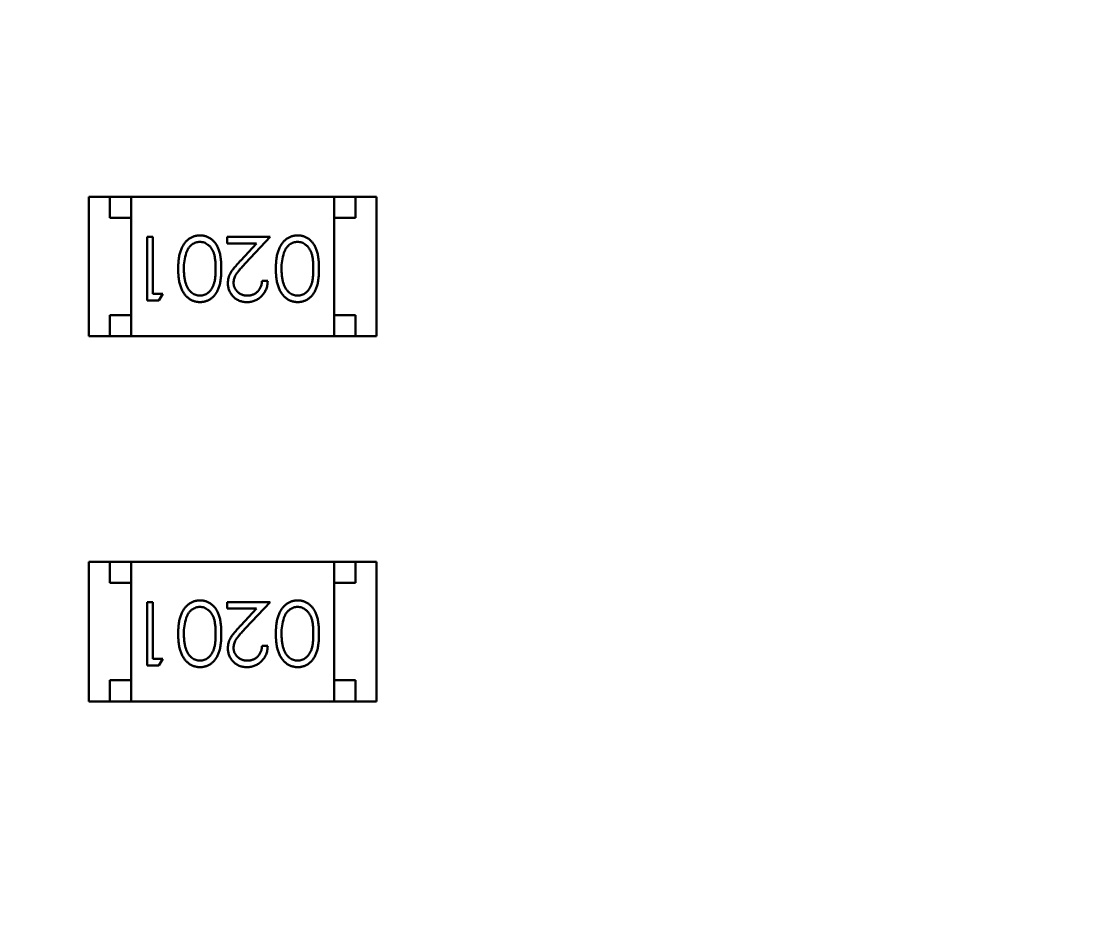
# Model space of a CAD drawing. Header units: millimetres. Extents: x 71 to 428, y 120 to 295.
# Drawn here: x 360.85 to 363.333, y 210.201 to 212.299 of the extents above; entities that cross this region are included whole.
import ezdxf

# ---------------------------------------------------------------- set-up
doc = ezdxf.new("R2010")
doc.units = ezdxf.units.MM
doc.header["$LTSCALE"] = 0.75
doc.layers.add('Visible', color=7, linetype='Continuous', lineweight=50)

msp = doc.modelspace()

# ---------------------------------------------------------------- linework, layer by layer
at = {"layer": 'Visible'}
for p, q in [((361.0105, 211.8842), (361.0105, 211.5542)), ((361.0105, 211.8842), (361.0605, 211.8842)), ((361.1105, 211.8842), (361.0605, 211.8842)), ((361.0605, 211.8842), (361.0605, 211.8342)), ((361.1105, 211.5542), (361.1105, 211.8842)), ((361.1105, 211.8842), (361.5905, 211.8842)), ((361.6405, 211.8842), (361.5905, 211.8842)), ((361.5905, 211.5542), (361.5905, 211.8842)), ((361.6405, 211.8342), (361.6405, 211.8842)), ((361.6905, 211.8842), (361.6405, 211.8842)), ((361.6905, 211.8842), (361.6905, 211.5542)), ((361.0605, 211.8342), (361.1105, 211.8342)), ((361.1105, 211.8342), (361.1105, 211.6042)), ((361.5905, 211.8342), (361.6405, 211.8342)), ((361.5905, 211.8342), (361.5905, 211.6042)), ((361.1487, 211.7889), (361.1621, 211.7889)), ((361.1487, 211.6389), (361.1487, 211.7889)), ((361.1621, 211.7889), (361.1621, 211.6543)), ((361.3371, 211.7889), (361.4391, 211.7889)), ((361.3371, 211.7735), (361.3371, 211.7889)), ((361.4391, 211.7889), (361.3809, 211.7268)), ((361.4069, 211.7735), (361.3371, 211.7735)), ((361.3694, 211.7334), (361.4069, 211.7735)), ((361.4198, 211.685), (361.4333, 211.685)), ((361.1764, 211.6389), (361.1487, 211.6389)), ((361.1621, 211.6543), (361.1852, 211.6543)), ((361.1852, 211.6543), (361.1764, 211.6389)), ((361.0605, 211.6042), (361.0605, 211.5542)), ((361.1105, 211.6042), (361.0605, 211.6042)), ((361.6405, 211.6042), (361.5905, 211.6042)), ((361.6405, 211.5542), (361.6405, 211.6042)), ((361.0105, 211.5542), (361.0605, 211.5542)), ((361.0605, 211.5542), (361.1105, 211.5542)), ((361.1105, 211.5542), (361.5905, 211.5542)), ((361.5905, 211.5542), (361.6405, 211.5542)), ((361.6905, 211.5542), (361.6405, 211.5542)), ((361.0105, 211.0215), (361.0105, 210.6915)), ((361.0105, 211.0215), (361.0605, 211.0215)), ((361.1105, 211.0215), (361.0605, 211.0215)), ((361.0605, 211.0215), (361.0605, 210.9715)), ((361.1105, 210.6915), (361.1105, 211.0215)), ((361.1105, 211.0215), (361.5905, 211.0215)), ((361.6405, 211.0215), (361.5905, 211.0215)), ((361.5905, 210.6915), (361.5905, 211.0215)), ((361.6405, 210.9715), (361.6405, 211.0215)), ((361.6905, 211.0215), (361.6405, 211.0215)), ((361.6905, 211.0215), (361.6905, 210.6915)), ((361.0605, 210.9715), (361.1105, 210.9715)), ((361.1105, 210.9715), (361.1105, 210.7415)), ((361.5905, 210.9715), (361.6405, 210.9715)), ((361.5905, 210.9715), (361.5905, 210.7415)), ((361.1487, 210.9262), (361.1621, 210.9262)), ((361.1487, 210.7762), (361.1487, 210.9262)), ((361.1621, 210.9262), (361.1621, 210.7916)), ((361.3371, 210.9262), (361.4391, 210.9262)), ((361.3371, 210.9108), (361.3371, 210.9262)), ((361.4391, 210.9262), (361.3809, 210.8641)), ((361.4069, 210.9108), (361.3371, 210.9108)), ((361.3694, 210.8708), (361.4069, 210.9108)), ((361.4198, 210.8224), (361.4333, 210.8224)), ((361.1621, 210.7916), (361.1852, 210.7916)), ((361.1852, 210.7916), (361.1764, 210.7762)), ((361.1764, 210.7762), (361.1487, 210.7762)), ((361.0605, 210.7415), (361.0605, 210.6915)), ((361.1105, 210.7415), (361.0605, 210.7415)), ((361.6405, 210.7415), (361.5905, 210.7415)), ((361.6405, 210.6915), (361.6405, 210.7415)), ((361.0105, 210.6915), (361.0605, 210.6915)), ((361.0605, 210.6915), (361.1105, 210.6915)), ((361.1105, 210.6915), (361.5905, 210.6915)), ((361.5905, 210.6915), (361.6405, 210.6915)), ((361.6905, 210.6915), (361.6405, 210.6915))]:
    msp.add_line(p, q, dxfattribs=at)
at = {"layer": 'Visible', "extrusion": (0, 0, -1)}
msp.add_circle((-354.8964, 204.496), 47.93, dxfattribs=at)
at = {"layer": 'Visible'}
for centre in [(361.3465, 211.7165), (361.5773, 211.7165), (361.3465, 210.8539), (361.5773, 210.8539)]:
    msp.add_arc(centre, 0.1113, 161.6443, 181.3671, dxfattribs=at)
for points, knots in [([(361.2217, 211.7139), (361.2218, 211.7162), (361.2218, 211.7207), (361.2221, 211.7272), (361.2227, 211.7334), (361.2234, 211.7392), (361.2243, 211.7447), (361.2255, 211.7498), (361.2268, 211.7545), (361.2284, 211.7589), (361.2302, 211.763), (361.2321, 211.7668), (361.2342, 211.7703), (361.2365, 211.7736), (361.2389, 211.7767), (361.2415, 211.7795), (361.2442, 211.782), (361.2471, 211.7842), (361.2501, 211.7862), (361.2532, 211.788), (361.2564, 211.7894), (361.2597, 211.7906), (361.263, 211.7916), (361.2664, 211.7922), (361.27, 211.7927), (361.2723, 211.7927), (361.2735, 211.7927)], [0, 0, 0, 0, 0.065063, 0.126773, 0.185516, 0.240765, 0.29298, 0.34225, 0.388919, 0.432776, 0.474628, 0.514775, 0.553606, 0.591426, 0.628028, 0.663804, 0.698984, 0.733591, 0.767628, 0.801208, 0.834264, 0.866981, 0.89972, 0.932702, 0.966176, 1, 1, 1, 1]), ([(361.2735, 211.7927), (361.2747, 211.7927), (361.277, 211.7927), (361.2805, 211.7923), (361.2838, 211.7916), (361.2871, 211.7907), (361.2903, 211.7896), (361.2934, 211.7881), (361.2964, 211.7864), (361.2993, 211.7845), (361.3021, 211.7823), (361.3048, 211.7799), (361.3073, 211.7771), (361.3096, 211.7741), (361.3117, 211.7709), (361.3138, 211.7675), (361.3156, 211.7638), (361.3173, 211.7598), (361.3188, 211.7554), (361.3202, 211.7507), (361.3212, 211.7456), (361.3221, 211.74), (361.3228, 211.7341), (361.3233, 211.7277), (361.3236, 211.721), (361.3237, 211.7163), (361.3237, 211.7139)], [0, 0, 0, 0, 0.033787, 0.066622, 0.099285, 0.131361, 0.163585, 0.196104, 0.228902, 0.262158, 0.295991, 0.330218, 0.36506, 0.400951, 0.43762, 0.475708, 0.515381, 0.556414, 0.599765, 0.646424, 0.696431, 0.749782, 0.806573, 0.867436, 0.931887, 1, 1, 1, 1]), ([(361.4525, 211.7139), (361.4525, 211.7162), (361.4526, 211.7207), (361.4529, 211.7272), (361.4534, 211.7334), (361.4541, 211.7392), (361.4551, 211.7447), (361.4563, 211.7498), (361.4576, 211.7545), (361.4592, 211.7589), (361.461, 211.763), (361.4629, 211.7668), (361.465, 211.7703), (361.4672, 211.7736), (361.4696, 211.7767), (361.4722, 211.7795), (361.475, 211.782), (361.4779, 211.7842), (361.4809, 211.7862), (361.484, 211.788), (361.4872, 211.7894), (361.4904, 211.7906), (361.4938, 211.7916), (361.4972, 211.7922), (361.5007, 211.7927), (361.5031, 211.7927), (361.5043, 211.7927)], [0, 0, 0, 0, 0.065063, 0.126773, 0.185516, 0.240765, 0.29298, 0.34225, 0.388919, 0.432776, 0.474628, 0.514775, 0.553606, 0.591426, 0.628028, 0.663804, 0.698984, 0.733591, 0.767628, 0.801208, 0.834264, 0.866981, 0.89972, 0.932702, 0.966176, 1, 1, 1, 1]), ([(361.5043, 211.7927), (361.5055, 211.7927), (361.5078, 211.7927), (361.5113, 211.7923), (361.5146, 211.7916), (361.5179, 211.7907), (361.5211, 211.7896), (361.5242, 211.7881), (361.5272, 211.7864), (361.5301, 211.7845), (361.5329, 211.7823), (361.5356, 211.7799), (361.538, 211.7771), (361.5403, 211.7741), (361.5425, 211.7709), (361.5445, 211.7675), (361.5464, 211.7638), (361.5481, 211.7598), (361.5496, 211.7554), (361.5509, 211.7507), (361.552, 211.7456), (361.5529, 211.74), (361.5536, 211.7341), (361.5541, 211.7277), (361.5544, 211.721), (361.5544, 211.7163), (361.5544, 211.7139)], [0, 0, 0, 0, 0.033787, 0.066622, 0.099285, 0.131361, 0.163585, 0.196104, 0.228902, 0.262158, 0.295991, 0.330218, 0.36506, 0.400951, 0.43762, 0.475708, 0.515381, 0.556414, 0.599765, 0.646424, 0.696431, 0.749782, 0.806573, 0.867436, 0.931887, 1, 1, 1, 1]), ([(361.2731, 211.7773), (361.2714, 211.7773), (361.2681, 211.7771), (361.2632, 211.7758), (361.2585, 211.7738), (361.2548, 211.7715), (361.252, 211.7692), (361.25, 211.7673), (361.2482, 211.7652), (361.2464, 211.7629), (361.2448, 211.7603), (361.2434, 211.7576), (361.242, 211.7547), (361.2413, 211.7526), (361.2409, 211.7516)], [0, 0, 0, 0, 0.112813, 0.225394, 0.339595, 0.459675, 0.521735, 0.583926, 0.648174, 0.713881, 0.781004, 0.851451, 0.924051, 1, 1, 1, 1]), ([(361.3102, 211.7139), (361.3102, 211.7159), (361.3102, 211.7198), (361.3099, 211.7254), (361.3096, 211.7307), (361.3091, 211.7356), (361.3084, 211.7401), (361.3077, 211.7442), (361.3068, 211.748), (361.3057, 211.7514), (361.3044, 211.7545), (361.3031, 211.7574), (361.3016, 211.7601), (361.3, 211.7626), (361.2982, 211.765), (361.2963, 211.7671), (361.2943, 211.769), (361.2914, 211.7713), (361.2876, 211.7737), (361.2829, 211.7758), (361.278, 211.7771), (361.2747, 211.7773), (361.2731, 211.7773)], [0, 0, 0, 0, 0.072951, 0.141584, 0.205926, 0.265301, 0.320597, 0.371817, 0.41879, 0.461699, 0.502134, 0.540804, 0.578181, 0.614297, 0.649678, 0.684299, 0.718359, 0.752081, 0.817652, 0.879722, 0.939966, 1, 1, 1, 1]), ([(361.5038, 211.7773), (361.5022, 211.7773), (361.4989, 211.7771), (361.494, 211.7758), (361.4893, 211.7738), (361.4856, 211.7715), (361.4828, 211.7692), (361.4808, 211.7673), (361.479, 211.7652), (361.4772, 211.7629), (361.4756, 211.7603), (361.4741, 211.7576), (361.4728, 211.7547), (361.472, 211.7526), (361.4717, 211.7516)], [0, 0, 0, 0, 0.112813, 0.225394, 0.339595, 0.459675, 0.521735, 0.583926, 0.648174, 0.713881, 0.781004, 0.851451, 0.924051, 1, 1, 1, 1]), ([(361.541, 211.7139), (361.541, 211.7159), (361.541, 211.7198), (361.5407, 211.7254), (361.5404, 211.7307), (361.5399, 211.7356), (361.5392, 211.7401), (361.5385, 211.7442), (361.5375, 211.748), (361.5364, 211.7514), (361.5352, 211.7545), (361.5338, 211.7574), (361.5324, 211.7601), (361.5307, 211.7626), (361.529, 211.765), (361.5271, 211.7671), (361.525, 211.769), (361.5222, 211.7713), (361.5184, 211.7737), (361.5137, 211.7758), (361.5088, 211.7771), (361.5055, 211.7773), (361.5038, 211.7773)], [0, 0, 0, 0, 0.072951, 0.141584, 0.205926, 0.265301, 0.320597, 0.371817, 0.41879, 0.461699, 0.502134, 0.540804, 0.578181, 0.614297, 0.649678, 0.684299, 0.718359, 0.752081, 0.817652, 0.879722, 0.939966, 1, 1, 1, 1]), ([(361.2735, 211.635), (361.2723, 211.635), (361.27, 211.6351), (361.2664, 211.6355), (361.263, 211.6362), (361.2597, 211.6371), (361.2564, 211.6383), (361.2533, 211.6397), (361.2502, 211.6414), (361.2472, 211.6434), (361.2443, 211.6456), (361.2416, 211.6482), (361.239, 211.6509), (361.2366, 211.654), (361.2344, 211.6573), (361.2323, 211.6608), (361.2303, 211.6647), (361.2285, 211.6687), (361.2269, 211.6732), (361.2255, 211.6779), (361.2244, 211.683), (361.2234, 211.6885), (361.2227, 211.6944), (361.2221, 211.7006), (361.2218, 211.7071), (361.2218, 211.7116), (361.2217, 211.7139)], [0, 0, 0, 0, 0.033788, 0.067194, 0.099862, 0.132567, 0.165151, 0.197913, 0.231319, 0.265083, 0.299255, 0.334399, 0.369943, 0.406284, 0.444064, 0.482998, 0.523354, 0.565537, 0.609613, 0.656391, 0.705885, 0.758325, 0.813832, 0.872795, 0.934722, 1, 1, 1, 1]), ([(361.2352, 211.7139), (361.2352, 211.7121), (361.2353, 211.7085), (361.2355, 211.7034), (361.2359, 211.6985), (361.2364, 211.6938), (361.2372, 211.6894), (361.238, 211.6852), (361.239, 211.6813), (361.2402, 211.6776), (361.2415, 211.6742), (361.243, 211.6711), (361.2445, 211.6681), (361.2462, 211.6654), (361.248, 211.6629), (361.25, 211.6607), (361.252, 211.6587), (361.2549, 211.6564), (361.2586, 211.6541), (361.2633, 211.6519), (361.2681, 211.6507), (361.2714, 211.6505), (361.2731, 211.6504)], [0, 0, 0, 0, 0.065681, 0.128486, 0.188175, 0.245106, 0.299448, 0.350823, 0.399942, 0.446672, 0.491255, 0.533376, 0.573853, 0.612526, 0.649597, 0.685532, 0.720106, 0.753838, 0.818925, 0.880493, 0.940311, 1, 1, 1, 1]), ([(361.2731, 211.6504), (361.2747, 211.6505), (361.2781, 211.6507), (361.283, 211.6519), (361.2877, 211.654), (361.2914, 211.6564), (361.2943, 211.6586), (361.2963, 211.6606), (361.2982, 211.6627), (361.2999, 211.665), (361.3015, 211.6676), (361.303, 211.6703), (361.3044, 211.6732), (361.3056, 211.6763), (361.3067, 211.6797), (361.3076, 211.6834), (361.3085, 211.6876), (361.3091, 211.6921), (361.3096, 211.697), (361.3099, 211.7023), (361.3102, 211.7079), (361.3102, 211.7119), (361.3102, 211.7139)], [0, 0, 0, 0, 0.060387, 0.120883, 0.182755, 0.247811, 0.281299, 0.315088, 0.349702, 0.384857, 0.420966, 0.458511, 0.497175, 0.537602, 0.580503, 0.627468, 0.678388, 0.733983, 0.793747, 0.857714, 0.926698, 1, 1, 1, 1]), ([(361.3237, 211.7139), (361.3237, 211.7115), (361.3236, 211.7069), (361.3233, 211.7001), (361.3228, 211.6937), (361.3221, 211.6877), (361.3213, 211.6822), (361.3202, 211.6771), (361.3189, 211.6724), (361.3174, 211.668), (361.3157, 211.6641), (361.3139, 211.6604), (361.3119, 211.6569), (361.3097, 211.6537), (361.3074, 211.6508), (361.3049, 211.648), (361.3023, 211.6456), (361.2995, 211.6434), (361.2965, 211.6414), (361.2935, 211.6397), (361.2904, 211.6382), (361.2871, 211.6371), (361.2839, 211.6361), (361.2805, 211.6355), (361.277, 211.6351), (361.2747, 211.635), (361.2735, 211.635)], [0, 0, 0, 0, 0.068595, 0.133246, 0.194313, 0.251279, 0.304513, 0.354235, 0.400481, 0.443411, 0.484015, 0.523252, 0.561042, 0.5979, 0.633518, 0.668314, 0.702496, 0.736685, 0.770293, 0.803437, 0.835913, 0.86846, 0.900847, 0.933467, 0.966258, 1, 1, 1, 1]), ([(361.3391, 211.6796), (361.3391, 211.6817), (361.3393, 211.6858), (361.3405, 211.6919), (361.3424, 211.6978), (361.3447, 211.7026), (361.3471, 211.7064), (361.3492, 211.7096), (361.3516, 211.7129), (361.3545, 211.7166), (361.3577, 211.7204), (361.3612, 211.7246), (361.3652, 211.7289), (361.368, 211.7319), (361.3694, 211.7334)], [0, 0, 0, 0, 0.098702, 0.195672, 0.292422, 0.391343, 0.444462, 0.504229, 0.570352, 0.642546, 0.722288, 0.807921, 0.90047, 1, 1, 1, 1]), ([(361.3809, 211.7268), (361.3795, 211.7253), (361.3767, 211.7225), (361.3729, 211.7183), (361.3694, 211.7145), (361.3664, 211.7109), (361.3637, 211.7077), (361.3614, 211.7047), (361.3595, 211.702), (361.3574, 211.6989), (361.3554, 211.6951), (361.3537, 211.6905), (361.3527, 211.6857), (361.3526, 211.6824), (361.3525, 211.6808)], [0, 0, 0, 0, 0.110803, 0.212829, 0.306101, 0.390647, 0.466924, 0.534481, 0.593587, 0.644557, 0.7362, 0.825024, 0.911986, 1, 1, 1, 1]), ([(361.5043, 211.635), (361.5031, 211.635), (361.5007, 211.6351), (361.4972, 211.6355), (361.4938, 211.6362), (361.4905, 211.6371), (361.4872, 211.6383), (361.484, 211.6397), (361.4809, 211.6414), (361.478, 211.6434), (361.4751, 211.6456), (361.4724, 211.6482), (361.4698, 211.6509), (361.4674, 211.654), (361.4651, 211.6573), (361.463, 211.6608), (361.4611, 211.6647), (361.4593, 211.6687), (361.4577, 211.6732), (361.4563, 211.6779), (361.4551, 211.683), (361.4542, 211.6885), (361.4534, 211.6944), (361.4529, 211.7006), (361.4526, 211.7071), (361.4525, 211.7116), (361.4525, 211.7139)], [0, 0, 0, 0, 0.033788, 0.067194, 0.099862, 0.132567, 0.165151, 0.197913, 0.231319, 0.265083, 0.299255, 0.334399, 0.369943, 0.406284, 0.444064, 0.482998, 0.523354, 0.565537, 0.609613, 0.656391, 0.705885, 0.758325, 0.813832, 0.872795, 0.934722, 1, 1, 1, 1]), ([(361.466, 211.7139), (361.466, 211.7121), (361.466, 211.7085), (361.4662, 211.7034), (361.4667, 211.6985), (361.4672, 211.6938), (361.4679, 211.6894), (361.4687, 211.6852), (361.4698, 211.6813), (361.471, 211.6776), (361.4723, 211.6742), (361.4737, 211.6711), (361.4753, 211.6681), (361.477, 211.6654), (361.4788, 211.6629), (361.4807, 211.6607), (361.4828, 211.6587), (361.4857, 211.6564), (361.4894, 211.6541), (361.4941, 211.6519), (361.4989, 211.6507), (361.5022, 211.6505), (361.5038, 211.6504)], [0, 0, 0, 0, 0.065681, 0.128486, 0.188175, 0.245106, 0.299448, 0.350823, 0.399942, 0.446672, 0.491255, 0.533376, 0.573853, 0.612526, 0.649597, 0.685532, 0.720106, 0.753838, 0.818925, 0.880493, 0.940311, 1, 1, 1, 1]), ([(361.5038, 211.6504), (361.5055, 211.6505), (361.5088, 211.6507), (361.5137, 211.6519), (361.5184, 211.654), (361.5222, 211.6564), (361.525, 211.6586), (361.527, 211.6606), (361.5289, 211.6627), (361.5307, 211.665), (361.5323, 211.6676), (361.5338, 211.6703), (361.5352, 211.6732), (361.5364, 211.6763), (361.5375, 211.6797), (361.5384, 211.6834), (361.5392, 211.6876), (361.5398, 211.6921), (361.5404, 211.697), (361.5407, 211.7023), (361.541, 211.7079), (361.541, 211.7119), (361.541, 211.7139)], [0, 0, 0, 0, 0.060387, 0.120883, 0.182755, 0.247811, 0.281299, 0.315088, 0.349702, 0.384857, 0.420966, 0.458511, 0.497175, 0.537602, 0.580503, 0.627468, 0.678388, 0.733983, 0.793747, 0.857714, 0.926698, 1, 1, 1, 1]), ([(361.5544, 211.7139), (361.5544, 211.7115), (361.5544, 211.7069), (361.5541, 211.7001), (361.5536, 211.6937), (361.5529, 211.6877), (361.5521, 211.6822), (361.5509, 211.6771), (361.5497, 211.6724), (361.5482, 211.668), (361.5465, 211.6641), (361.5447, 211.6604), (361.5426, 211.6569), (361.5405, 211.6537), (361.5382, 211.6508), (361.5357, 211.648), (361.533, 211.6456), (361.5302, 211.6434), (361.5273, 211.6414), (361.5243, 211.6397), (361.5211, 211.6382), (361.5179, 211.6371), (361.5146, 211.6361), (361.5113, 211.6355), (361.5078, 211.6351), (361.5055, 211.635), (361.5043, 211.635)], [0, 0, 0, 0, 0.068595, 0.133246, 0.194313, 0.251279, 0.304513, 0.354235, 0.400481, 0.443411, 0.484015, 0.523252, 0.561042, 0.5979, 0.633518, 0.668314, 0.702496, 0.736685, 0.770293, 0.803437, 0.835913, 0.86846, 0.900847, 0.933467, 0.966258, 1, 1, 1, 1]), ([(361.3844, 211.635), (361.3827, 211.6351), (361.3795, 211.6351), (361.3748, 211.6358), (361.3703, 211.6368), (361.366, 211.6382), (361.362, 211.6402), (361.3583, 211.6425), (361.3547, 211.6451), (361.3515, 211.6483), (361.3486, 211.6516), (361.3461, 211.6552), (361.3439, 211.6589), (361.3421, 211.6627), (361.3408, 211.6668), (361.3398, 211.6709), (361.3392, 211.6752), (361.3391, 211.6781), (361.3391, 211.6796)], [0, 0, 0, 0, 0.069475, 0.136517, 0.200789, 0.26383, 0.325735, 0.387291, 0.449509, 0.512968, 0.576275, 0.63758, 0.697903, 0.757172, 0.816599, 0.876653, 0.93729, 1, 1, 1, 1]), ([(361.3525, 211.6808), (361.3525, 211.6798), (361.3526, 211.6778), (361.3531, 211.6748), (361.3538, 211.672), (361.3548, 211.6692), (361.3562, 211.6666), (361.3578, 211.6641), (361.3597, 211.6616), (361.3619, 211.6594), (361.3643, 211.6573), (361.3669, 211.6554), (361.3696, 211.6539), (361.3724, 211.6526), (361.3754, 211.6516), (361.3785, 211.6509), (361.3817, 211.6505), (361.3839, 211.6504), (361.3851, 211.6504)], [0, 0, 0, 0, 0.061965, 0.122122, 0.180988, 0.239933, 0.299906, 0.359989, 0.421776, 0.486576, 0.551535, 0.615018, 0.677259, 0.73973, 0.80305, 0.866495, 0.931973, 1, 1, 1, 1]), ([(361.4333, 211.685), (361.4332, 211.6832), (361.433, 211.6797), (361.4322, 211.6746), (361.4311, 211.6697), (361.4294, 211.6651), (361.4274, 211.6607), (361.425, 211.6566), (361.4221, 211.6527), (361.4188, 211.649), (361.4153, 211.6457), (361.4115, 211.6429), (361.4074, 211.6405), (361.4032, 211.6385), (361.3988, 211.6369), (361.3942, 211.6358), (361.3893, 211.6351), (361.386, 211.6351), (361.3844, 211.635)], [0, 0, 0, 0, 0.068791, 0.135103, 0.198979, 0.261904, 0.323495, 0.385195, 0.446969, 0.509765, 0.572251, 0.633405, 0.693251, 0.752583, 0.812579, 0.873275, 0.93555, 1, 1, 1, 1]), ([(361.3851, 211.6504), (361.3862, 211.6504), (361.3885, 211.6505), (361.3919, 211.6509), (361.3951, 211.6516), (361.3982, 211.6526), (361.4012, 211.6539), (361.4039, 211.6555), (361.4066, 211.6574), (361.409, 211.6595), (361.4113, 211.6618), (361.4133, 211.6645), (361.415, 211.6674), (361.4165, 211.6704), (361.4178, 211.6738), (361.4187, 211.6773), (361.4194, 211.6811), (361.4197, 211.6837), (361.4198, 211.685)], [0, 0, 0, 0, 0.064439, 0.126547, 0.186887, 0.245878, 0.304041, 0.362191, 0.420976, 0.48066, 0.5406, 0.600689, 0.661936, 0.724443, 0.789038, 0.856314, 0.926352, 1, 1, 1, 1]), ([(361.2217, 210.8513), (361.2218, 210.8536), (361.2218, 210.858), (361.2221, 210.8646), (361.2227, 210.8707), (361.2234, 210.8766), (361.2243, 210.882), (361.2255, 210.8871), (361.2268, 210.8918), (361.2284, 210.8962), (361.2302, 210.9003), (361.2321, 210.9041), (361.2342, 210.9077), (361.2365, 210.911), (361.2389, 210.914), (361.2415, 210.9168), (361.2442, 210.9193), (361.2471, 210.9216), (361.2501, 210.9235), (361.2532, 210.9253), (361.2564, 210.9267), (361.2597, 210.928), (361.263, 210.9289), (361.2664, 210.9295), (361.27, 210.93), (361.2723, 210.93), (361.2735, 210.93)], [0, 0, 0, 0, 0.065063, 0.126773, 0.185516, 0.240765, 0.29298, 0.34225, 0.388919, 0.432776, 0.474628, 0.514775, 0.553606, 0.591426, 0.628028, 0.663804, 0.698984, 0.733591, 0.767628, 0.801208, 0.834264, 0.866981, 0.89972, 0.932702, 0.966176, 1, 1, 1, 1]), ([(361.2735, 210.93), (361.2747, 210.93), (361.277, 210.93), (361.2805, 210.9296), (361.2838, 210.9289), (361.2871, 210.928), (361.2903, 210.9269), (361.2934, 210.9254), (361.2964, 210.9237), (361.2993, 210.9218), (361.3021, 210.9196), (361.3048, 210.9172), (361.3073, 210.9145), (361.3096, 210.9115), (361.3117, 210.9083), (361.3138, 210.9048), (361.3156, 210.9011), (361.3173, 210.8971), (361.3188, 210.8928), (361.3202, 210.888), (361.3212, 210.8829), (361.3221, 210.8773), (361.3228, 210.8714), (361.3233, 210.8651), (361.3236, 210.8583), (361.3237, 210.8536), (361.3237, 210.8513)], [0, 0, 0, 0, 0.033787, 0.066622, 0.099285, 0.131361, 0.163585, 0.196104, 0.228902, 0.262158, 0.295991, 0.330218, 0.36506, 0.400951, 0.43762, 0.475708, 0.515381, 0.556414, 0.599765, 0.646424, 0.696431, 0.749782, 0.806573, 0.867436, 0.931887, 1, 1, 1, 1]), ([(361.4525, 210.8513), (361.4525, 210.8536), (361.4526, 210.858), (361.4529, 210.8646), (361.4534, 210.8707), (361.4541, 210.8766), (361.4551, 210.882), (361.4563, 210.8871), (361.4576, 210.8918), (361.4592, 210.8962), (361.461, 210.9003), (361.4629, 210.9041), (361.465, 210.9077), (361.4672, 210.911), (361.4696, 210.914), (361.4722, 210.9168), (361.475, 210.9193), (361.4779, 210.9216), (361.4809, 210.9235), (361.484, 210.9253), (361.4872, 210.9267), (361.4904, 210.928), (361.4938, 210.9289), (361.4972, 210.9295), (361.5007, 210.93), (361.5031, 210.93), (361.5043, 210.93)], [0, 0, 0, 0, 0.065063, 0.126773, 0.185516, 0.240765, 0.29298, 0.34225, 0.388919, 0.432776, 0.474628, 0.514775, 0.553606, 0.591426, 0.628028, 0.663804, 0.698984, 0.733591, 0.767628, 0.801208, 0.834264, 0.866981, 0.89972, 0.932702, 0.966176, 1, 1, 1, 1]), ([(361.5043, 210.93), (361.5055, 210.93), (361.5078, 210.93), (361.5113, 210.9296), (361.5146, 210.9289), (361.5179, 210.928), (361.5211, 210.9269), (361.5242, 210.9254), (361.5272, 210.9237), (361.5301, 210.9218), (361.5329, 210.9196), (361.5356, 210.9172), (361.538, 210.9145), (361.5403, 210.9115), (361.5425, 210.9083), (361.5445, 210.9048), (361.5464, 210.9011), (361.5481, 210.8971), (361.5496, 210.8928), (361.5509, 210.888), (361.552, 210.8829), (361.5529, 210.8773), (361.5536, 210.8714), (361.5541, 210.8651), (361.5544, 210.8583), (361.5544, 210.8536), (361.5544, 210.8513)], [0, 0, 0, 0, 0.033787, 0.066622, 0.099285, 0.131361, 0.163585, 0.196104, 0.228902, 0.262158, 0.295991, 0.330218, 0.36506, 0.400951, 0.43762, 0.475708, 0.515381, 0.556414, 0.599765, 0.646424, 0.696431, 0.749782, 0.806573, 0.867436, 0.931887, 1, 1, 1, 1]), ([(361.2731, 210.9147), (361.2714, 210.9146), (361.2681, 210.9145), (361.2632, 210.9131), (361.2585, 210.9111), (361.2548, 210.9088), (361.252, 210.9065), (361.25, 210.9046), (361.2482, 210.9025), (361.2464, 210.9002), (361.2448, 210.8977), (361.2434, 210.8949), (361.242, 210.892), (361.2413, 210.89), (361.2409, 210.8889)], [0, 0, 0, 0, 0.112813, 0.225394, 0.339595, 0.459675, 0.521735, 0.583926, 0.648174, 0.713881, 0.781004, 0.851451, 0.924051, 1, 1, 1, 1]), ([(361.3102, 210.8512), (361.3102, 210.8532), (361.3102, 210.8571), (361.3099, 210.8627), (361.3096, 210.868), (361.3091, 210.8729), (361.3084, 210.8774), (361.3077, 210.8816), (361.3068, 210.8853), (361.3057, 210.8887), (361.3044, 210.8919), (361.3031, 210.8948), (361.3016, 210.8975), (361.3, 210.9), (361.2982, 210.9023), (361.2963, 210.9044), (361.2943, 210.9064), (361.2914, 210.9087), (361.2876, 210.911), (361.2829, 210.9131), (361.278, 210.9144), (361.2747, 210.9146), (361.2731, 210.9147)], [0, 0, 0, 0, 0.072951, 0.141584, 0.205926, 0.265301, 0.320597, 0.371817, 0.41879, 0.461699, 0.502134, 0.540804, 0.578181, 0.614297, 0.649678, 0.684299, 0.718359, 0.752081, 0.817652, 0.879722, 0.939966, 1, 1, 1, 1]), ([(361.5038, 210.9147), (361.5022, 210.9146), (361.4989, 210.9145), (361.494, 210.9131), (361.4893, 210.9111), (361.4856, 210.9088), (361.4828, 210.9065), (361.4808, 210.9046), (361.479, 210.9025), (361.4772, 210.9002), (361.4756, 210.8977), (361.4741, 210.8949), (361.4728, 210.892), (361.472, 210.89), (361.4717, 210.8889)], [0, 0, 0, 0, 0.112813, 0.225394, 0.339595, 0.459675, 0.521735, 0.583926, 0.648174, 0.713881, 0.781004, 0.851451, 0.924051, 1, 1, 1, 1]), ([(361.541, 210.8512), (361.541, 210.8532), (361.541, 210.8571), (361.5407, 210.8627), (361.5404, 210.868), (361.5399, 210.8729), (361.5392, 210.8774), (361.5385, 210.8816), (361.5375, 210.8853), (361.5364, 210.8887), (361.5352, 210.8919), (361.5338, 210.8948), (361.5324, 210.8975), (361.5307, 210.9), (361.529, 210.9023), (361.5271, 210.9044), (361.525, 210.9064), (361.5222, 210.9087), (361.5184, 210.911), (361.5137, 210.9131), (361.5088, 210.9144), (361.5055, 210.9146), (361.5038, 210.9147)], [0, 0, 0, 0, 0.072951, 0.141584, 0.205926, 0.265301, 0.320597, 0.371817, 0.41879, 0.461699, 0.502134, 0.540804, 0.578181, 0.614297, 0.649678, 0.684299, 0.718359, 0.752081, 0.817652, 0.879722, 0.939966, 1, 1, 1, 1]), ([(361.3391, 210.8169), (361.3391, 210.819), (361.3393, 210.8232), (361.3405, 210.8293), (361.3424, 210.8352), (361.3447, 210.8399), (361.3471, 210.8437), (361.3492, 210.8469), (361.3516, 210.8503), (361.3545, 210.8539), (361.3577, 210.8578), (361.3612, 210.8619), (361.3652, 210.8663), (361.368, 210.8692), (361.3694, 210.8708)], [0, 0, 0, 0, 0.098702, 0.195672, 0.292422, 0.391343, 0.444462, 0.504229, 0.570352, 0.642546, 0.722288, 0.807921, 0.90047, 1, 1, 1, 1]), ([(361.2735, 210.7724), (361.2723, 210.7724), (361.27, 210.7724), (361.2664, 210.7728), (361.263, 210.7735), (361.2597, 210.7744), (361.2564, 210.7756), (361.2533, 210.777), (361.2502, 210.7787), (361.2472, 210.7807), (361.2443, 210.783), (361.2416, 210.7855), (361.239, 210.7883), (361.2366, 210.7913), (361.2344, 210.7946), (361.2323, 210.7982), (361.2303, 210.802), (361.2285, 210.8061), (361.2269, 210.8105), (361.2255, 210.8153), (361.2244, 210.8204), (361.2234, 210.8259), (361.2227, 210.8317), (361.2221, 210.8379), (361.2218, 210.8445), (361.2218, 210.849), (361.2217, 210.8513)], [0, 0, 0, 0, 0.033788, 0.067194, 0.099862, 0.132567, 0.165151, 0.197913, 0.231319, 0.265083, 0.299255, 0.334399, 0.369943, 0.406284, 0.444064, 0.482998, 0.523354, 0.565537, 0.609613, 0.656391, 0.705885, 0.758325, 0.813832, 0.872795, 0.934722, 1, 1, 1, 1]), ([(361.2352, 210.8512), (361.2352, 210.8494), (361.2353, 210.8459), (361.2355, 210.8407), (361.2359, 210.8358), (361.2364, 210.8311), (361.2372, 210.8267), (361.238, 210.8226), (361.239, 210.8187), (361.2402, 210.815), (361.2415, 210.8116), (361.243, 210.8084), (361.2445, 210.8054), (361.2462, 210.8027), (361.248, 210.8002), (361.25, 210.798), (361.252, 210.796), (361.2549, 210.7937), (361.2586, 210.7914), (361.2633, 210.7892), (361.2681, 210.788), (361.2714, 210.7878), (361.2731, 210.7877)], [0, 0, 0, 0, 0.065681, 0.128486, 0.188175, 0.245106, 0.299448, 0.350823, 0.399942, 0.446672, 0.491255, 0.533376, 0.573853, 0.612526, 0.649597, 0.685532, 0.720106, 0.753838, 0.818925, 0.880493, 0.940311, 1, 1, 1, 1]), ([(361.2731, 210.7877), (361.2747, 210.7878), (361.2781, 210.788), (361.283, 210.7892), (361.2877, 210.7914), (361.2914, 210.7937), (361.2943, 210.796), (361.2963, 210.7979), (361.2982, 210.8), (361.2999, 210.8024), (361.3015, 210.8049), (361.303, 210.8076), (361.3044, 210.8105), (361.3056, 210.8136), (361.3067, 210.817), (361.3076, 210.8208), (361.3085, 210.8249), (361.3091, 210.8294), (361.3096, 210.8343), (361.3099, 210.8396), (361.3102, 210.8453), (361.3102, 210.8492), (361.3102, 210.8512)], [0, 0, 0, 0, 0.060387, 0.120883, 0.182755, 0.247811, 0.281299, 0.315088, 0.349702, 0.384857, 0.420966, 0.458511, 0.497175, 0.537602, 0.580503, 0.627468, 0.678388, 0.733983, 0.793747, 0.857714, 0.926698, 1, 1, 1, 1]), ([(361.3237, 210.8513), (361.3237, 210.8489), (361.3236, 210.8442), (361.3233, 210.8374), (361.3228, 210.831), (361.3221, 210.825), (361.3213, 210.8195), (361.3202, 210.8144), (361.3189, 210.8097), (361.3174, 210.8054), (361.3157, 210.8014), (361.3139, 210.7977), (361.3119, 210.7943), (361.3097, 210.791), (361.3074, 210.7881), (361.3049, 210.7854), (361.3023, 210.7829), (361.2995, 210.7807), (361.2965, 210.7788), (361.2935, 210.777), (361.2904, 210.7756), (361.2871, 210.7744), (361.2839, 210.7735), (361.2805, 210.7728), (361.277, 210.7724), (361.2747, 210.7724), (361.2735, 210.7724)], [0, 0, 0, 0, 0.068595, 0.133246, 0.194313, 0.251279, 0.304513, 0.354235, 0.400481, 0.443411, 0.484015, 0.523252, 0.561042, 0.5979, 0.633518, 0.668314, 0.702496, 0.736685, 0.770293, 0.803437, 0.835913, 0.86846, 0.900847, 0.933467, 0.966258, 1, 1, 1, 1]), ([(361.3809, 210.8641), (361.3795, 210.8626), (361.3767, 210.8598), (361.3729, 210.8557), (361.3694, 210.8518), (361.3664, 210.8483), (361.3637, 210.845), (361.3614, 210.8421), (361.3595, 210.8394), (361.3574, 210.8363), (361.3554, 210.8325), (361.3537, 210.8278), (361.3527, 210.823), (361.3526, 210.8198), (361.3525, 210.8181)], [0, 0, 0, 0, 0.110803, 0.212829, 0.306101, 0.390647, 0.466924, 0.534481, 0.593587, 0.644557, 0.7362, 0.825024, 0.911986, 1, 1, 1, 1]), ([(361.5043, 210.7724), (361.5031, 210.7724), (361.5007, 210.7724), (361.4972, 210.7728), (361.4938, 210.7735), (361.4905, 210.7744), (361.4872, 210.7756), (361.484, 210.777), (361.4809, 210.7787), (361.478, 210.7807), (361.4751, 210.783), (361.4724, 210.7855), (361.4698, 210.7883), (361.4674, 210.7913), (361.4651, 210.7946), (361.463, 210.7982), (361.4611, 210.802), (361.4593, 210.8061), (361.4577, 210.8105), (361.4563, 210.8153), (361.4551, 210.8204), (361.4542, 210.8259), (361.4534, 210.8317), (361.4529, 210.8379), (361.4526, 210.8445), (361.4525, 210.849), (361.4525, 210.8513)], [0, 0, 0, 0, 0.033788, 0.067194, 0.099862, 0.132567, 0.165151, 0.197913, 0.231319, 0.265083, 0.299255, 0.334399, 0.369943, 0.406284, 0.444064, 0.482998, 0.523354, 0.565537, 0.609613, 0.656391, 0.705885, 0.758325, 0.813832, 0.872795, 0.934722, 1, 1, 1, 1]), ([(361.466, 210.8512), (361.466, 210.8494), (361.466, 210.8459), (361.4662, 210.8407), (361.4667, 210.8358), (361.4672, 210.8311), (361.4679, 210.8267), (361.4687, 210.8226), (361.4698, 210.8187), (361.471, 210.815), (361.4723, 210.8116), (361.4737, 210.8084), (361.4753, 210.8054), (361.477, 210.8027), (361.4788, 210.8002), (361.4807, 210.798), (361.4828, 210.796), (361.4857, 210.7937), (361.4894, 210.7914), (361.4941, 210.7892), (361.4989, 210.788), (361.5022, 210.7878), (361.5038, 210.7877)], [0, 0, 0, 0, 0.065681, 0.128486, 0.188175, 0.245106, 0.299448, 0.350823, 0.399942, 0.446672, 0.491255, 0.533376, 0.573853, 0.612526, 0.649597, 0.685532, 0.720106, 0.753838, 0.818925, 0.880493, 0.940311, 1, 1, 1, 1]), ([(361.5038, 210.7877), (361.5055, 210.7878), (361.5088, 210.788), (361.5137, 210.7892), (361.5184, 210.7914), (361.5222, 210.7937), (361.525, 210.796), (361.527, 210.7979), (361.5289, 210.8), (361.5307, 210.8024), (361.5323, 210.8049), (361.5338, 210.8076), (361.5352, 210.8105), (361.5364, 210.8136), (361.5375, 210.817), (361.5384, 210.8208), (361.5392, 210.8249), (361.5398, 210.8294), (361.5404, 210.8343), (361.5407, 210.8396), (361.541, 210.8453), (361.541, 210.8492), (361.541, 210.8512)], [0, 0, 0, 0, 0.060387, 0.120883, 0.182755, 0.247811, 0.281299, 0.315088, 0.349702, 0.384857, 0.420966, 0.458511, 0.497175, 0.537602, 0.580503, 0.627468, 0.678388, 0.733983, 0.793747, 0.857714, 0.926698, 1, 1, 1, 1]), ([(361.5544, 210.8513), (361.5544, 210.8489), (361.5544, 210.8442), (361.5541, 210.8374), (361.5536, 210.831), (361.5529, 210.825), (361.5521, 210.8195), (361.5509, 210.8144), (361.5497, 210.8097), (361.5482, 210.8054), (361.5465, 210.8014), (361.5447, 210.7977), (361.5426, 210.7943), (361.5405, 210.791), (361.5382, 210.7881), (361.5357, 210.7854), (361.533, 210.7829), (361.5302, 210.7807), (361.5273, 210.7788), (361.5243, 210.777), (361.5211, 210.7756), (361.5179, 210.7744), (361.5146, 210.7735), (361.5113, 210.7728), (361.5078, 210.7724), (361.5055, 210.7724), (361.5043, 210.7724)], [0, 0, 0, 0, 0.068595, 0.133246, 0.194313, 0.251279, 0.304513, 0.354235, 0.400481, 0.443411, 0.484015, 0.523252, 0.561042, 0.5979, 0.633518, 0.668314, 0.702496, 0.736685, 0.770293, 0.803437, 0.835913, 0.86846, 0.900847, 0.933467, 0.966258, 1, 1, 1, 1]), ([(361.3844, 210.7724), (361.3827, 210.7724), (361.3795, 210.7725), (361.3748, 210.7731), (361.3703, 210.7741), (361.366, 210.7756), (361.362, 210.7775), (361.3583, 210.7798), (361.3547, 210.7825), (361.3515, 210.7856), (361.3486, 210.7889), (361.3461, 210.7925), (361.3439, 210.7962), (361.3421, 210.8001), (361.3408, 210.8041), (361.3398, 210.8082), (361.3392, 210.8125), (361.3391, 210.8155), (361.3391, 210.8169)], [0, 0, 0, 0, 0.069475, 0.136517, 0.200789, 0.26383, 0.325735, 0.387291, 0.449509, 0.512968, 0.576275, 0.63758, 0.697903, 0.757172, 0.816599, 0.876653, 0.93729, 1, 1, 1, 1]), ([(361.3525, 210.8181), (361.3525, 210.8171), (361.3526, 210.8151), (361.3531, 210.8122), (361.3538, 210.8093), (361.3548, 210.8065), (361.3562, 210.8039), (361.3578, 210.8014), (361.3597, 210.799), (361.3619, 210.7967), (361.3643, 210.7946), (361.3669, 210.7928), (361.3696, 210.7912), (361.3724, 210.7899), (361.3754, 210.7889), (361.3785, 210.7883), (361.3817, 210.7878), (361.3839, 210.7878), (361.3851, 210.7877)], [0, 0, 0, 0, 0.061965, 0.122122, 0.180988, 0.239933, 0.299906, 0.359989, 0.421776, 0.486576, 0.551535, 0.615018, 0.677259, 0.73973, 0.80305, 0.866495, 0.931973, 1, 1, 1, 1]), ([(361.4333, 210.8224), (361.4332, 210.8206), (361.433, 210.8171), (361.4322, 210.8119), (361.4311, 210.8071), (361.4294, 210.8024), (361.4274, 210.798), (361.425, 210.7939), (361.4221, 210.79), (361.4188, 210.7864), (361.4153, 210.7831), (361.4115, 210.7802), (361.4074, 210.7778), (361.4032, 210.7758), (361.3988, 210.7743), (361.3942, 210.7731), (361.3893, 210.7725), (361.386, 210.7724), (361.3844, 210.7724)], [0, 0, 0, 0, 0.068791, 0.135103, 0.198979, 0.261904, 0.323495, 0.385195, 0.446969, 0.509765, 0.572251, 0.633405, 0.693251, 0.752583, 0.812579, 0.873275, 0.93555, 1, 1, 1, 1]), ([(361.3851, 210.7877), (361.3862, 210.7878), (361.3885, 210.7878), (361.3919, 210.7883), (361.3951, 210.789), (361.3982, 210.79), (361.4012, 210.7912), (361.4039, 210.7928), (361.4066, 210.7947), (361.409, 210.7968), (361.4113, 210.7992), (361.4133, 210.8018), (361.415, 210.8047), (361.4165, 210.8078), (361.4178, 210.8111), (361.4187, 210.8146), (361.4194, 210.8184), (361.4197, 210.821), (361.4198, 210.8224)], [0, 0, 0, 0, 0.064439, 0.126547, 0.186887, 0.245878, 0.304041, 0.362191, 0.420976, 0.48066, 0.5406, 0.600689, 0.661936, 0.724443, 0.789038, 0.856314, 0.926352, 1, 1, 1, 1])]:
    msp.add_open_spline(points, degree=3, knots=knots, dxfattribs=at)

doc.saveas('drawing.dxf')
